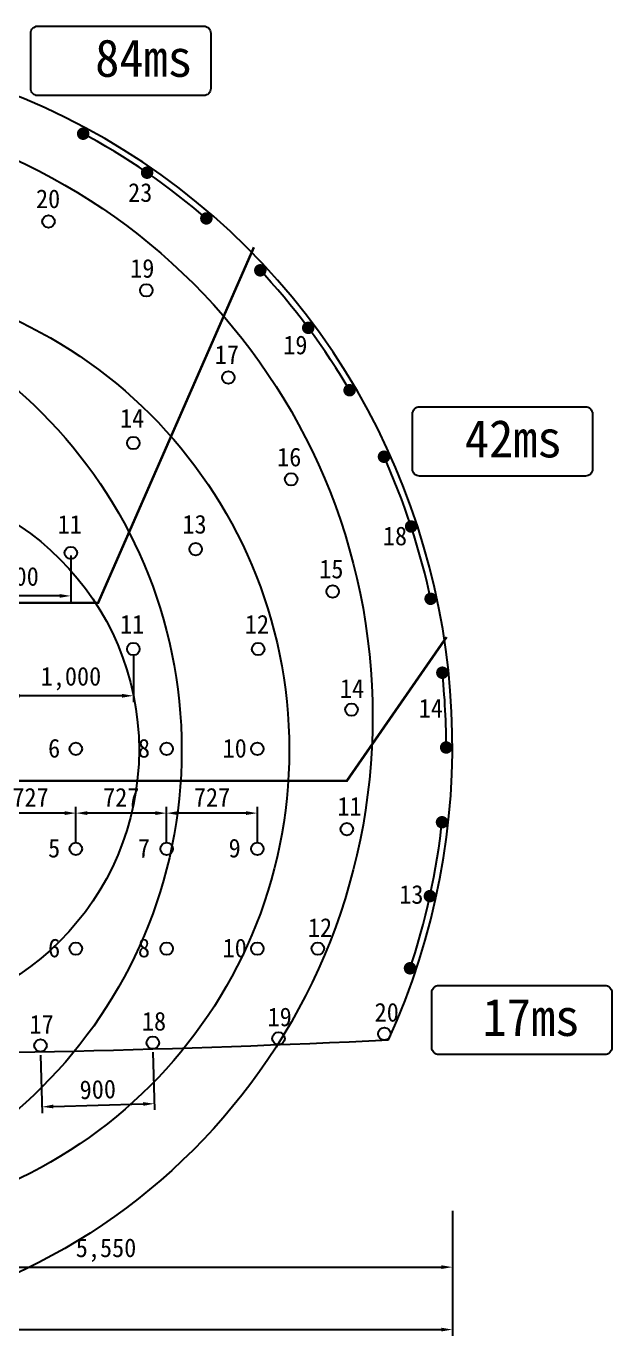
# Model space of a CAD drawing. Header units: millimetres. Extents: x -114429 to 52969, y -22900 to 28700.
# Drawn here: x -23815 to -19124, y -13003 to -2512 of the extents above; entities that cross this region are included whole.
import ezdxf
from ezdxf.enums import TextEntityAlignment as Align

# ---------------------------------------------------------------- set-up
doc = ezdxf.new("R2010")
doc.units = ezdxf.units.MM
doc.header["$LTSCALE"] = 500
doc.header["$PDMODE"] = 1
doc.linetypes.add('A-DASHD01', pattern=[0.75, 0.5, -0.25])
for name, color, linetype in [('CS-BLST', 4, 'Continuous'), ('CS-BLST-HIDL', 2, 'A-DASHD01'), ('CS-BLST-LIN3', 2, 'Continuous'), ('CS-BLST-TEX1', 6, 'Continuous'), ('CS-BLST-TEX2', 3, 'Continuous'), ('CS-DIMS', 1, 'Continuous'), ('CS-EXCV', 3, 'E-DIGLN01'), ('CS-TABL', 3, 'Continuous')]:
    doc.layers.add(name, color=color, linetype=linetype)
doc.styles.add('굴림체', font='')
doc.styles.get('굴림체').set_extended_font_data('GulimChe')
doc.linetypes.add('E-DIGLN01', pattern='A,0.9,-0.2,[19,kscals.shx,S=0.1,R=180,X=0,Y=0],0.9', length=2)
doc.dimstyles.new('DIM01-50', dxfattribs={"dimscale": 50, "dimtxt": 3, "dimasz": 1.8, "dimexe": 1, "dimexo": 1, "dimgap": 1, "dimtad": 1, "dimdec": 0, "dimzin": 9, "dimdsep": 46, "dimlunit": 6, "dimtxsty": '굴림체', "dimcen": 2.5, "dimclrt": 3, "dimadec": 4, "dimazin": 0, "dimtfac": 1, "dimtdec": 0, "dimtmove": 2, "dimatfit": 3, "dimfxl": 1, "dimtolj": 1, "dimtzin": 0, "dimarcsym": 0})

# ---------------------------------------------------------------- blocks, each defined once
blk = doc.blocks.new('*D550')
at = {"layer": 'CS-DIMS', "color": 0, "lineweight": -2, "transparency": 16777216}
for p, q in [((-24456, -6752), (-24456, -7126)), ((-23456, -6752), (-23456, -7126)), ((-23546, -7076), (-24366, -7076))]:
    blk.add_line(p, q, dxfattribs=at)
at = {"layer": 'CS-DIMS', "color": 0, "transparency": 16777216}
for points in [[(-24366, -7061), (-24366, -7091), (-24456, -7076)], [(-23546, -7061), (-23546, -7091), (-23456, -7076)]]:
    blk.add_solid(points, dxfattribs=at)
at = {"layer": 'Defpoints', "color": 0, "transparency": 16777216}
for p in [(-24456, -6702), (-23456, -6702), (-24456, -7076)]:
    blk.add_point(p, dxfattribs=at)
at = {"layer": 'CS-DIMS', "color": 3, "transparency": 16777216, "insert": (-23956, -6939), "char_height": 150, "attachment_point": 5, "style": '굴림체'}
blk.add_mtext('\\A1;1,000', dxfattribs=at)
blk = doc.blocks.new('*D557')
at = {"layer": 'CS-DIMS', "color": 0, "lineweight": -2, "transparency": 16777216}
for p, q in [((-23699, -10755), (-23686, -11219)), ((-22799, -10730), (-22786, -11194)), ((-23598, -11166), (-22878, -11146))]:
    blk.add_line(p, q, dxfattribs=at)
at = {"layer": 'CS-DIMS', "color": 0, "transparency": 16777216}
for points in [[(-23598, -11151), (-23597, -11181), (-23688, -11169)], [(-22878, -11131), (-22877, -11161), (-22788, -11144)]]:
    blk.add_solid(points, dxfattribs=at)
at = {"layer": 'Defpoints', "color": 0, "transparency": 16777216}
for p in [(-22801, -10680), (-23701, -10705), (-22788, -11144)]:
    blk.add_point(p, dxfattribs=at)
at = {"layer": 'CS-DIMS', "color": 3, "transparency": 16777216, "insert": (-23241, -11030), "char_height": 150, "attachment_point": 5, "rotation": 1.5927, "style": '굴림체'}
blk.add_mtext('\\A1;900', dxfattribs=at)
blk = doc.blocks.new('*D569')
at = {"layer": 'CS-DIMS', "color": 0, "lineweight": -2, "transparency": 16777216}
for p, q in [((-23956, -7552), (-23956, -7926)), ((-22956, -7552), (-22956, -7926)), ((-23046, -7876), (-23866, -7876))]:
    blk.add_line(p, q, dxfattribs=at)
at = {"layer": 'CS-DIMS', "color": 0, "transparency": 16777216}
for points in [[(-23866, -7861), (-23866, -7891), (-23956, -7876)], [(-23046, -7861), (-23046, -7891), (-22956, -7876)]]:
    blk.add_solid(points, dxfattribs=at)
at = {"layer": 'Defpoints', "color": 0, "transparency": 16777216}
for p in [(-23956, -7502), (-22956, -7502), (-23956, -7876)]:
    blk.add_point(p, dxfattribs=at)
at = {"layer": 'CS-DIMS', "color": 3, "transparency": 16777216, "insert": (-23456, -7739), "char_height": 150, "attachment_point": 5, "style": '굴림체'}
blk.add_mtext('\\A1;1,000', dxfattribs=at)
blk = doc.blocks.new('*D570')
at = {"layer": 'CS-DIMS', "color": 0, "lineweight": -2, "transparency": 16777216}
for p, q in [((-23416, -9052), (-23416, -8766)), ((-22690, -9052), (-22690, -8766)), ((-22780, -8816), (-23326, -8816))]:
    blk.add_line(p, q, dxfattribs=at)
at = {"layer": 'CS-DIMS', "color": 0, "transparency": 16777216}
for points in [[(-23326, -8801), (-23326, -8831), (-23416, -8816)], [(-22780, -8801), (-22780, -8831), (-22690, -8816)]]:
    blk.add_solid(points, dxfattribs=at)
at = {"layer": 'Defpoints', "color": 0, "transparency": 16777216}
for p in [(-23416, -8816), (-23416, -9102), (-22690, -9102)]:
    blk.add_point(p, dxfattribs=at)
at = {"layer": 'CS-DIMS', "color": 3, "transparency": 16777216, "insert": (-23053, -8689), "char_height": 150, "attachment_point": 5, "style": '굴림체'}
blk.add_mtext('\\A1;727', dxfattribs=at)
blk = doc.blocks.new('*D571')
at = {"layer": 'CS-DIMS', "color": 0, "lineweight": -2, "transparency": 16777216}
for p, q in [((-24143, -9052), (-24143, -8766)), ((-23416, -9052), (-23416, -8766)), ((-23506, -8816), (-24053, -8816))]:
    blk.add_line(p, q, dxfattribs=at)
at = {"layer": 'CS-DIMS', "color": 0, "transparency": 16777216}
for points in [[(-24053, -8801), (-24053, -8831), (-24143, -8816)], [(-23506, -8801), (-23506, -8831), (-23416, -8816)]]:
    blk.add_solid(points, dxfattribs=at)
at = {"layer": 'Defpoints', "color": 0, "transparency": 16777216}
for p in [(-24143, -8816), (-24143, -9102), (-23416, -9102)]:
    blk.add_point(p, dxfattribs=at)
at = {"layer": 'CS-DIMS', "color": 3, "transparency": 16777216, "insert": (-23780, -8689), "char_height": 150, "attachment_point": 5, "style": '굴림체'}
blk.add_mtext('\\A1;727', dxfattribs=at)
blk = doc.blocks.new('*D574')
at = {"layer": 'CS-DIMS', "color": 0, "lineweight": -2, "transparency": 16777216}
for p, q in [((-22690, -9052), (-22690, -8766)), ((-21963, -9052), (-21963, -8766)), ((-22053, -8816), (-22600, -8816))]:
    blk.add_line(p, q, dxfattribs=at)
at = {"layer": 'CS-DIMS', "color": 0, "transparency": 16777216}
for points in [[(-22600, -8801), (-22600, -8831), (-22690, -8816)], [(-22053, -8801), (-22053, -8831), (-21963, -8816)]]:
    blk.add_solid(points, dxfattribs=at)
at = {"layer": 'Defpoints', "color": 0, "transparency": 16777216}
for p in [(-22690, -8816), (-22690, -9102), (-21963, -9102)]:
    blk.add_point(p, dxfattribs=at)
at = {"layer": 'CS-DIMS', "color": 3, "transparency": 16777216, "insert": (-22326, -8689), "char_height": 150, "attachment_point": 5, "style": '굴림체'}
blk.add_mtext('\\A1;727', dxfattribs=at)
blk = doc.blocks.new('*D576')
at = {"layer": 'CS-DIMS', "color": 0, "lineweight": -2, "transparency": 16777216}
for p, q in [((-25951, -12003), (-25951, -12503)), ((-20400, -12003), (-20400, -12503)), ((-25861, -12453), (-20490, -12453))]:
    blk.add_line(p, q, dxfattribs=at)
at = {"layer": 'CS-DIMS', "color": 0, "transparency": 16777216}
for points in [[(-25861, -12438), (-25861, -12468), (-25951, -12453)], [(-20490, -12438), (-20490, -12468), (-20400, -12453)]]:
    blk.add_solid(points, dxfattribs=at)
at = {"layer": 'Defpoints', "color": 0, "transparency": 16777216}
for p in [(-25951, -11953), (-20400, -11953), (-20400, -12453)]:
    blk.add_point(p, dxfattribs=at)
at = {"layer": 'CS-DIMS', "color": 3, "transparency": 16777216, "insert": (-23175, -12317), "char_height": 150, "attachment_point": 5, "style": '굴림체'}
blk.add_mtext('\\A1;5,550', dxfattribs=at)
blk = doc.blocks.new('*D577')
at = {"layer": 'CS-DIMS', "color": 0, "lineweight": -2, "transparency": 16777216}
for p, q in [((-31501, -12503), (-31501, -13003)), ((-20400, -12503), (-20400, -13003)), ((-31411, -12953), (-20490, -12953))]:
    blk.add_line(p, q, dxfattribs=at)
at = {"layer": 'CS-DIMS', "color": 0, "transparency": 16777216}
for points in [[(-31411, -12938), (-31411, -12968), (-31501, -12953)], [(-20490, -12938), (-20490, -12968), (-20400, -12953)]]:
    blk.add_solid(points, dxfattribs=at)
at = {"layer": 'Defpoints', "color": 0, "transparency": 16777216}
for p in [(-31501, -12453), (-20400, -12453), (-20400, -12953)]:
    blk.add_point(p, dxfattribs=at)
at = {"layer": 'CS-DIMS', "color": 3, "transparency": 16777216, "insert": (-25951, -12817), "char_height": 150, "attachment_point": 5, "style": '굴림체'}
blk.add_mtext('\\A1;11,100', dxfattribs=at)

msp = doc.modelspace()

# ---------------------------------------------------------------- linework, layer by layer
for centre, radius in [((-25949.5, -8043.4), 4909.6), ((-26388.3, -8310.6), 3818.8), ((-25512.7, -8310.6), 3804.9), ((-25074.9, -8310.6), 2164.1)]:
    msp.add_circle(centre, radius)
at = {"layer": 'CS-BLST', "lineweight": 0, "const_width": 50}
for points in [[(-23334.2, -3366.7, 1), (-23382.4, -3380, 1)], [(-22821.6, -3681.6, 1), (-22870.9, -3689.5, 1)], [(-22346.4, -4050.5, 1), (-22396.3, -4053.1, 1)], [(-21914.4, -4469.2, 1), (-21964.3, -4466.3, 1)], [(-21530.7, -4932.6, 1), (-21580, -4924.2, 1)], [(-21200, -5435.1, 1), (-21248.1, -5421.4, 1)], [(-20925.4, -5970.4, 1), (-20971.8, -5951.6, 1)], [(-20709.4, -6531.8, 1), (-20753.5, -6508.2, 1)], [(-20554.3, -7113, 1), (-20595.6, -7084.9, 1)], [(-20461.9, -7707.4, 1), (-20500, -7675, 1)], [(-20433.2, -8308.3, 1), (-20467.6, -8272, 1)], [(-20468.6, -8908.8, 1), (-20499, -8869.1, 1)], [(-20567.7, -9502.1, 1), (-20593.7, -9459.4, 1)], [(-20729.4, -10081.6, 1), (-20750.7, -10036.3, 1)]]:
    msp.add_lwpolyline(points, format="xyb", close=True, dxfattribs=at)
at = {"layer": 'CS-BLST'}
for centre in [(-23635.7, -4076.6), (-22851.8, -4627.9), (-22195.1, -5325.8), (-22956.5, -5851.5), (-21692.1, -6141.7), (-23456.5, -6731.5), (-22456.5, -6701.5), (-21359.5, -7040.5), (-22956.5, -7501.5), (-21956.5, -7501.5), (-21209, -7987.1), (-23416.5, -8301.5), (-22689.6, -8301.5), (-21962.8, -8301.5), (-21246.4, -8944.8), (-23416.5, -9101.5), (-22689.6, -9101.5), (-21962.8, -9101.5), (-23416.5, -9901.5), (-22689.6, -9901.5), (-21962.7, -9901.5), (-21478.9, -9901.5), (-21793.7, -10620.7), (-20945.2, -10584.4), (-23700.5, -10677.7), (-22800.4, -10655.1)]:
    msp.add_circle(centre, 50, dxfattribs=at)
at = {"layer": 'CS-BLST-HIDL', "const_width": 20}
for points in [[(-26297.3, -7131.9), (-23238.5, -7131.9), (-21990.5, -4282.9)], [(-23975.3, -8557.4), (-21246.3, -8557.4), (-20447.3, -7405.5)]]:
    msp.add_lwpolyline(points, dxfattribs=at)
at = {"layer": 'CS-BLST-LIN3', "flags": 128}
for points in [[(-22352.5, -4068.2, 0.0570874), (-23380.3, -3361.6)], [(-21211.4, -5449.8, 0.0570874), (-21956.4, -4449.5, 0.0570874)], [(-20569.8, -7123.4, 0.0555633), (-20959, -5938.2)], [(-20450.5, -8315.2, 0.0288713), (-20483.6, -7666.4)], [(-20748, -10082.7, 0.0555633), (-20481.1, -8864.1, 0.0555633)]]:
    msp.add_lwpolyline(points, format="xyb", dxfattribs=at)
at = {"layer": 'CS-EXCV', "flags": 128}
msp.add_lwpolyline([(-20912.2, -10632.9, 0.2424339), (-21161.4, -5436.5, 0.2679492), (-25950.5, -2671.5, 0.2679492), (-30739.6, -5436.5, 0.2424339), (-30988.8, -10632.9)], format="xyb", dxfattribs=at)
at = {"layer": 'CS-EXCV'}
msp.add_arc((-25950.5, 96292.9), 107044.4, 267.302261, 272.697739, dxfattribs=at)
at = {"layer": 'CS-TABL'}
for points in [[(-23777.8, -3012.4), (-23777.8, -2567, -0.4142136), (-23722.9, -2512.1), (-22391.2, -2512.1, -0.4142136), (-22336.3, -2567), (-22336.3, -3012.4, -0.4142136), (-22391.2, -3067.3), (-23722.9, -3067.3, -0.4142136)], [(-20719.9, -6061.3), (-20719.9, -5615.9, -0.4142136), (-20665.1, -5561), (-19333.4, -5561, -0.4142136), (-19278.5, -5615.9), (-19278.5, -6061.3, -0.4142136), (-19333.4, -6116.2), (-20665.1, -6116.2, -0.4142136)], [(-20565.1, -10695.8), (-20565.1, -10250.4, -0.4142136), (-20510.2, -10195.5), (-19178.5, -10195.5, -0.4142136), (-19123.7, -10250.4), (-19123.7, -10695.8, -0.4142136), (-19178.5, -10750.7), (-20510.2, -10750.7, -0.4142136)]]:
    msp.add_lwpolyline(points, format="xyb", close=True, dxfattribs=at)

# ---------------------------------------------------------------- texts
at = {"layer": 'CS-BLST-TEX1', "style": '굴림체'}
for s, p in [('  84ms', (-23068.1, -2767.2)), (' 42ms', (-20010.3, -5816)), ('  17ms', (-19964.8, -10450.6))]:
    msp.add_text(s, height=300, dxfattribs=at).set_placement(p, align=Align.MIDDLE_CENTER)
at = {"layer": 'CS-BLST-TEX2', "style": '굴림체'}
for s, p in [('23', (-22901.2, -3845.6)), ('20', (-23639.2, -3895.8)), ('19', (-22884.7, -4453)), ('19', (-21658.5, -5066.5)), ('17', (-22207.1, -5142.7)), ('16', (-21707.8, -5964.6)), ('18', (-20860.7, -6596.6)), ('15', (-21370.2, -6861.3)), ('14', (-21204.6, -7817.6)), ('6', (-23590.7, -8297.2)), ('8', (-22871.4, -8297.2)), ('10', (-22144.5, -8297.2)), ('11', (-21224.5, -8761.2)), ('5', (-23590.7, -9097.2)), ('7', (-22871.4, -9097.2)), ('9', (-22144.5, -9097.2)), ('12', (-21461.1, -9732.4)), ('6', (-23590.7, -9897.2)), ('8', (-22871.4, -9897.2))]:
    msp.add_text(s, height=150, dxfattribs=at).set_placement(p, align=Align.MIDDLE)
for s, rotation, p in [('14', 360, (-22966, -5652.7)), ('11', 360, (-23466, -6502.7)), ('13', 360, (-22466, -6502.7)), ('11', 360, (-22966, -7302.7)), ('12', 360, (-21966, -7302.7)), ('14', 0, (-20573.3, -7975.2)), ('13', 0, (-20729.1, -9468.3)), ('10', 360, (-22144.5, -9897.2)), ('19', 360, (-21784.2, -10449.3, 0)), ('20', 360, (-20926.7, -10412.3, 0)), ('17', 360, (-23690.9, -10506.8, 0)), ('18', 360, (-22790.8, -10483.9, 0))]:
    msp.add_text(s, height=150, rotation=rotation, dxfattribs=at).set_placement(p, align=Align.MIDDLE)

# ---------------------------------------------------------------- dimensions: what is measured, and where the dimension line sits
at = {"layer": 'CS-DIMS'}
for base, p1, p2, picture, middle in [((-24456.5, -7075.6), (-23456.5, -6701.5), (-24456.5, -6701.5), '*D550', (-23956.5, -6939.4)), ((-23956.5, -7875.6), (-22956.5, -7501.5), (-23956.5, -7501.5), '*D569', (-23456.5, -7739.4)), ((-24143.3, -8815.8), (-23416.5, -9101.5), (-24143.3, -9101.5), '*D571', (-23779.9, -8688.9)), ((-23416.5, -8815.8), (-22689.6, -9101.5), (-23416.5, -9101.5), '*D570', (-23053.1, -8688.9)), ((-22689.6, -8815.8), (-21962.8, -9101.5), (-22689.6, -9101.5), '*D574', (-22326.2, -8688.9))]:
    dim = msp.add_linear_dim(base=base, p1=p1, p2=p2, angle=180, dimstyle='DIM01-50', dxfattribs=at)
    dim.commit()
    dim.dimension.update_dxf_attribs({"geometry": picture, "text_midpoint": middle})
dim = msp.add_aligned_dim(p1=(-23700.5, -10705.5), p2=(-22800.5, -10680.4), distance=-463.5, dimstyle='DIM01-50', dxfattribs=at)
dim.commit()
dim.dimension.update_dxf_attribs({"geometry": '*D557', "text_midpoint": (-23241.1, -11029.6)})
for base, p1, p2, picture, middle in [((-20400.4, -12453), (-25950.5, -11953), (-20400.4, -11953), '*D576', (-23175.5, -12316.9)), ((-20400.4, -12953), (-31500.6, -12453), (-20400.4, -12453), '*D577', (-25950.5, -12816.8))]:
    dim = msp.add_linear_dim(base=base, p1=p1, p2=p2, dimstyle='DIM01-50', dxfattribs=at)
    dim.commit()
    dim.dimension.update_dxf_attribs({"geometry": picture, "text_midpoint": middle})

doc.saveas('drawing.dxf')
